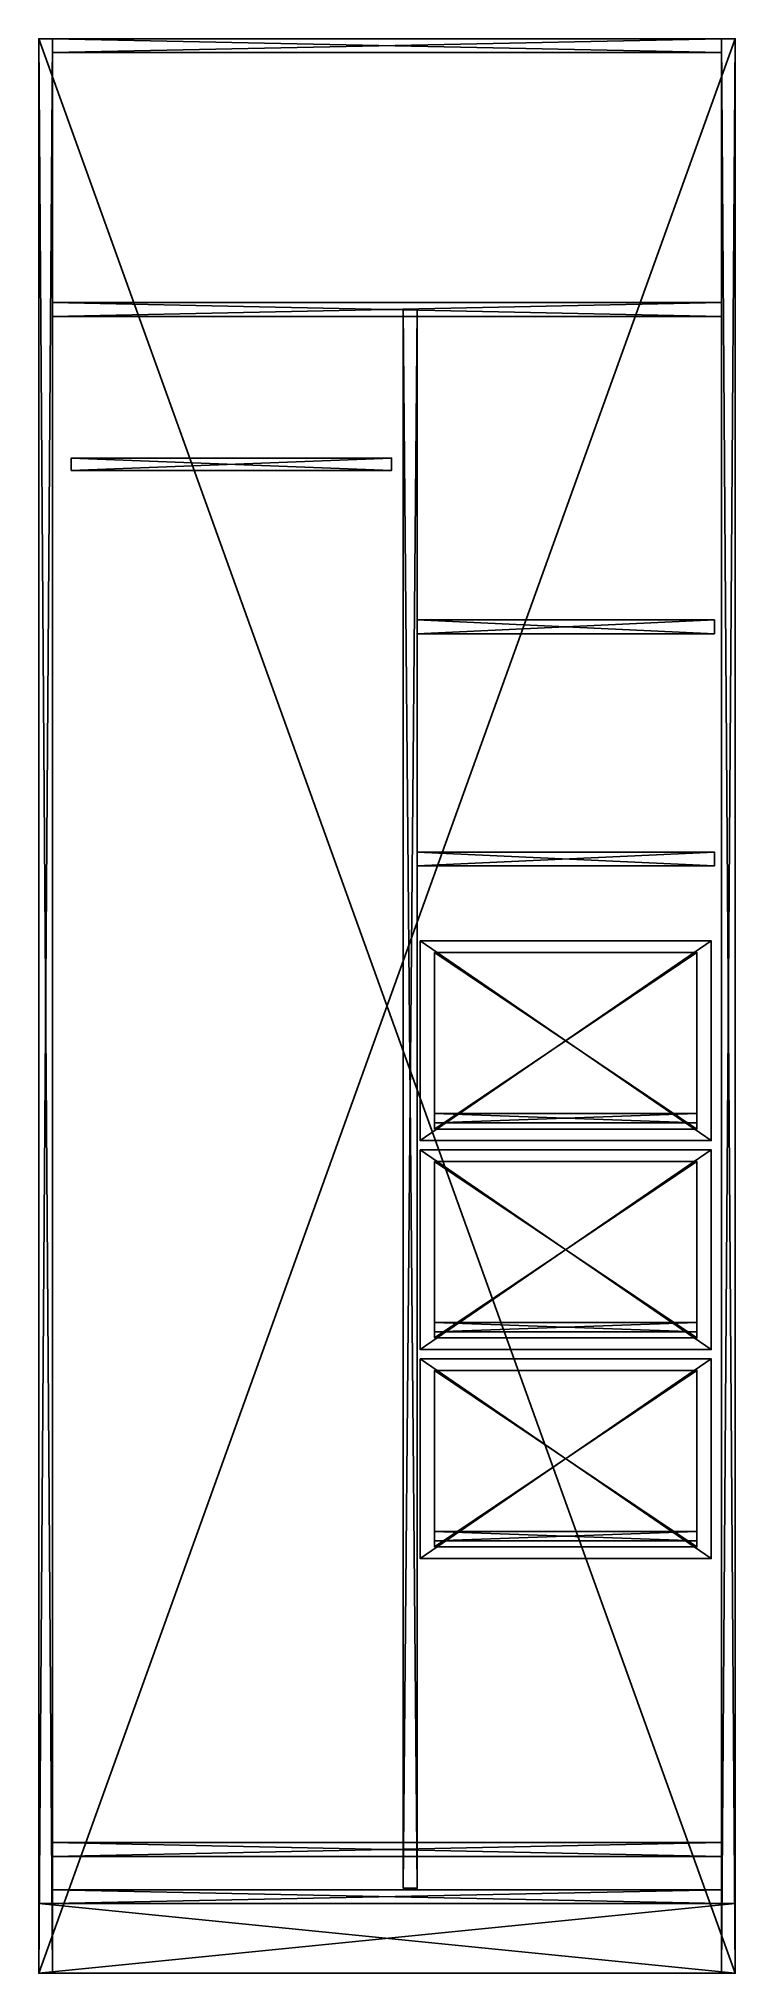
# Model space of a CAD drawing. Header units: millimetres. Extents: x 0 to 900, y 0 to 2500.
import ezdxf

# ---------------------------------------------------------------- set-up
doc = ezdxf.new("R2010")
doc.units = ezdxf.units.MM
for name, color, linetype in [('arka', 7, 'Continuous'), ('askilik', 7, 'Continuous'), ('cekmece', 7, 'Continuous'), ('govde', 7, 'Continuous'), ('raf', 7, 'Continuous')]:
    doc.layers.add(name, color=color, linetype=linetype)

msp = doc.modelspace()

# ---------------------------------------------------------------- linework, layer by layer
at = {"layer": 'arka'}
for points in [[(0, 0, 600), (0, 2500, 600), (0, 0, 592)], [(0, 0, 592), (0, 2500, 600), (0, 2500, 592)], [(0, 2500, 592), (900, 0, 592), (0, 0, 592)], [(0, 0, 600), (900, 2500, 600), (0, 2500, 600)], [(900, 0, 600), (900, 2500, 600), (0, 0, 600)], [(0, 2500, 600), (900, 2500, 600), (0, 2500, 592)], [(900, 2500, 592), (900, 0, 592), (0, 2500, 592)], [(0, 2500, 592), (900, 2500, 600), (900, 2500, 592)], [(900, 2500, 592), (900, 0, 600), (900, 0, 592)], [(900, 2500, 600), (900, 0, 600), (900, 2500, 592)], [(900, 0, 592), (0, 0, 600), (0, 0, 592)], [(900, 0, 600), (0, 0, 600), (900, 0, 592)]]:
    msp.add_3dface(points, dxfattribs=at)
at = {"layer": 'askilik'}
for points in [[(42, 1942, 228), (42, 1958, 228), (42, 1942, 212)], [(42, 1942, 212), (42, 1958, 228), (42, 1958, 212)], [(42, 1958, 212), (456, 1942, 212), (42, 1942, 212)], [(42, 1942, 228), (456, 1958, 228), (42, 1958, 228)], [(456, 1942, 228), (456, 1958, 228), (42, 1942, 228)], [(42, 1958, 228), (456, 1958, 228), (42, 1958, 212)], [(456, 1958, 212), (456, 1942, 212), (42, 1958, 212)], [(42, 1958, 212), (456, 1958, 228), (456, 1958, 212)], [(456, 1958, 212), (456, 1942, 228), (456, 1942, 212)], [(456, 1958, 228), (456, 1942, 228), (456, 1958, 212)], [(456, 1942, 212), (42, 1942, 228), (42, 1942, 212)], [(456, 1942, 228), (42, 1942, 228), (456, 1942, 212)]]:
    msp.add_3dface(points, dxfattribs=at)
at = {"layer": 'cekmece'}
for points in [[(493, 1076, 43), (493, 1334, 43), (493, 1076, 25)], [(493, 1076, 25), (493, 1334, 43), (493, 1334, 25)], [(493, 1334, 25), (869, 1076, 25), (493, 1076, 25)], [(493, 1076, 43), (869, 1334, 43), (493, 1334, 43)], [(869, 1076, 43), (869, 1334, 43), (493, 1076, 43)], [(493, 1334, 43), (869, 1334, 43), (493, 1334, 25)], [(869, 1334, 25), (869, 1076, 25), (493, 1334, 25)], [(493, 1334, 25), (869, 1334, 43), (869, 1334, 25)], [(869, 1334, 25), (869, 1076, 43), (869, 1076, 25)], [(869, 1334, 43), (869, 1076, 43), (869, 1334, 25)], [(869, 1076, 25), (493, 1076, 43), (493, 1076, 25)], [(869, 1076, 43), (493, 1076, 43), (869, 1076, 25)], [(493, 806, 43), (493, 1064, 43), (493, 806, 25)], [(493, 806, 25), (493, 1064, 43), (493, 1064, 25)], [(493, 1064, 25), (869, 806, 25), (493, 806, 25)], [(493, 806, 43), (869, 1064, 43), (493, 1064, 43)], [(869, 806, 43), (869, 1064, 43), (493, 806, 43)], [(493, 1064, 43), (869, 1064, 43), (493, 1064, 25)], [(869, 1064, 25), (869, 806, 25), (493, 1064, 25)], [(493, 1064, 25), (869, 1064, 43), (869, 1064, 25)], [(869, 1064, 25), (869, 806, 43), (869, 806, 25)], [(869, 1064, 43), (869, 806, 43), (869, 1064, 25)], [(869, 806, 25), (493, 806, 43), (493, 806, 25)], [(869, 806, 43), (493, 806, 43), (869, 806, 25)], [(493, 536, 43), (493, 794, 43), (493, 536, 25)], [(493, 536, 25), (493, 794, 43), (493, 794, 25)], [(493, 794, 25), (869, 536, 25), (493, 536, 25)], [(493, 536, 43), (869, 794, 43), (493, 794, 43)], [(869, 536, 43), (869, 794, 43), (493, 536, 43)], [(493, 794, 43), (869, 794, 43), (493, 794, 25)], [(869, 794, 25), (869, 536, 25), (493, 794, 25)], [(493, 794, 25), (869, 794, 43), (869, 794, 25)], [(869, 794, 25), (869, 536, 43), (869, 536, 25)], [(869, 794, 43), (869, 536, 43), (869, 794, 25)], [(869, 536, 25), (493, 536, 43), (493, 536, 25)], [(869, 536, 43), (493, 536, 43), (869, 536, 25)]]:
    msp.add_3dface(points, dxfattribs=at)
at = {"layer": 'govde'}
for points in [[(0, 0, 600), (0, 2500, 600), (0, 0)], [(0, 0), (0, 2500, 600), (0, 2500)], [(0, 2500), (18, 0), (0, 0)], [(0, 0, 600), (18, 2500, 600), (0, 2500, 600)], [(18, 0, 600), (18, 2500, 600), (0, 0, 600)], [(0, 2500, 600), (18, 2500, 600), (0, 2500)], [(18, 2500), (18, 0), (0, 2500)], [(0, 2500), (18, 2500, 600), (18, 2500)], [(18, 2500), (18, 0, 600), (18, 0)], [(18, 2500, 600), (18, 0, 600), (18, 2500)], [(18, 2482, 600), (18, 2500, 600), (18, 2482)], [(18, 2482), (18, 2500, 600), (18, 2500)], [(18, 2500), (882, 2482), (18, 2482)], [(18, 2482, 600), (882, 2500, 600), (18, 2500, 600)], [(882, 2482, 600), (882, 2500, 600), (18, 2482, 600)], [(18, 2500, 600), (882, 2500, 600), (18, 2500)], [(882, 2500), (882, 2482), (18, 2500)], [(18, 2500), (882, 2500, 600), (882, 2500)], [(882, 0, 600), (882, 2500, 600), (882, 0)], [(882, 0), (882, 2500, 600), (882, 2500)], [(882, 2500), (900, 0), (882, 0)], [(882, 0, 600), (900, 2500, 600), (882, 2500, 600)], [(900, 0, 600), (900, 2500, 600), (882, 0, 600)], [(882, 2500, 600), (900, 2500, 600), (882, 2500)], [(900, 2500), (900, 0), (882, 2500)], [(882, 2500), (900, 2500, 600), (900, 2500)], [(882, 2500), (882, 2482, 600), (882, 2482)], [(882, 2500, 600), (882, 2482, 600), (882, 2500)], [(900, 2500), (900, 0, 600), (900, 0)], [(900, 2500, 600), (900, 0, 600), (900, 2500)], [(882, 2482), (18, 2482, 600), (18, 2482)], [(882, 2482, 600), (18, 2482, 600), (882, 2482)], [(471, 110, 600), (471, 2150, 600), (471, 110)], [(471, 110), (471, 2150, 600), (471, 2150)], [(471, 2150), (489, 110), (471, 110)], [(471, 110, 600), (489, 2150, 600), (471, 2150, 600)], [(489, 110, 600), (489, 2150, 600), (471, 110, 600)], [(471, 2150, 600), (489, 2150, 600), (471, 2150)], [(489, 2150), (489, 110), (471, 2150)], [(471, 2150), (489, 2150, 600), (489, 2150)], [(489, 2150), (489, 110, 600), (489, 110)], [(489, 2150, 600), (489, 110, 600), (489, 2150)], [(18, 90, 600), (18, 108, 600), (18, 90)], [(18, 90), (18, 108, 600), (18, 108)], [(18, 108), (882, 90), (18, 90)], [(18, 90, 600), (882, 108, 600), (18, 108, 600)], [(882, 90, 600), (882, 108, 600), (18, 90, 600)], [(18, 108, 600), (882, 108, 600), (18, 108)], [(882, 108), (882, 90), (18, 108)], [(18, 108), (882, 108, 600), (882, 108)], [(489, 110), (471, 110, 600), (471, 110)], [(489, 110, 600), (471, 110, 600), (489, 110)], [(882, 108), (882, 90, 600), (882, 90)], [(882, 108, 600), (882, 90, 600), (882, 108)], [(0, 0, 600), (0, 90, 600), (0, 0)], [(0, 0), (0, 90, 600), (0, 90)], [(0, 90), (900, 0), (0, 0)], [(0, 0, 600), (900, 90, 600), (0, 90, 600)], [(900, 0, 600), (900, 90, 600), (0, 0, 600)], [(0, 90, 600), (900, 90, 600), (0, 90)], [(900, 90), (900, 0), (0, 90)], [(0, 90), (900, 90, 600), (900, 90)], [(882, 90), (18, 90, 600), (18, 90)], [(882, 90, 600), (18, 90, 600), (882, 90)], [(900, 90), (900, 0, 600), (900, 0)], [(900, 90, 600), (900, 0, 600), (900, 90)], [(18, 0), (0, 0, 600), (0, 0)], [(18, 0, 600), (0, 0, 600), (18, 0)], [(900, 0), (0, 0, 600), (0, 0)], [(900, 0, 600), (0, 0, 600), (900, 0)], [(900, 0), (882, 0, 600), (882, 0)], [(900, 0, 600), (882, 0, 600), (900, 0)]]:
    msp.add_3dface(points, dxfattribs=at)
at = {"layer": 'raf'}
for points in [[(18, 2141, 600), (18, 2159, 600), (18, 2141)], [(18, 2141), (18, 2159, 600), (18, 2159)], [(18, 2159), (882, 2141), (18, 2141)], [(18, 2141, 600), (882, 2159, 600), (18, 2159, 600)], [(882, 2141, 600), (882, 2159, 600), (18, 2141, 600)], [(18, 2159, 600), (882, 2159, 600), (18, 2159)], [(882, 2159), (882, 2141), (18, 2159)], [(18, 2159), (882, 2159, 600), (882, 2159)], [(882, 2159), (882, 2141, 600), (882, 2141)], [(882, 2159, 600), (882, 2141, 600), (882, 2159)], [(882, 2141), (18, 2141, 600), (18, 2141)], [(882, 2141, 600), (18, 2141, 600), (882, 2141)], [(489, 1731, 600), (489, 1749, 600), (489, 1731)], [(489, 1731), (489, 1749, 600), (489, 1749)], [(489, 1749), (873, 1731), (489, 1731)], [(489, 1731, 600), (873, 1749, 600), (489, 1749, 600)], [(873, 1731, 600), (873, 1749, 600), (489, 1731, 600)], [(489, 1749, 600), (873, 1749, 600), (489, 1749)], [(873, 1749), (873, 1731), (489, 1749)], [(489, 1749), (873, 1749, 600), (873, 1749)], [(873, 1731), (489, 1731, 600), (489, 1731)], [(873, 1731, 600), (489, 1731, 600), (873, 1731)], [(873, 1749), (873, 1731, 600), (873, 1731)], [(873, 1749, 600), (873, 1731, 600), (873, 1749)], [(489, 1431, 600), (489, 1449, 600), (489, 1431)], [(489, 1431), (489, 1449, 600), (489, 1449)], [(489, 1449), (873, 1431), (489, 1431)], [(489, 1431, 600), (873, 1449, 600), (489, 1449, 600)], [(873, 1431, 600), (873, 1449, 600), (489, 1431, 600)], [(489, 1449, 600), (873, 1449, 600), (489, 1449)], [(873, 1449), (873, 1431), (489, 1449)], [(489, 1449), (873, 1449, 600), (873, 1449)], [(873, 1431), (489, 1431, 600), (489, 1431)], [(873, 1431, 600), (489, 1431, 600), (873, 1431)], [(873, 1449), (873, 1431, 600), (873, 1431)], [(873, 1449, 600), (873, 1431, 600), (873, 1449)], [(511.5, 1091, 356), (511.5, 1319, 356), (511.5, 1091, 344)], [(511.5, 1091, 344), (511.5, 1319, 356), (511.5, 1319, 344)], [(511.5, 1319, 344), (850.5, 1091, 344), (511.5, 1091, 344)], [(511.5, 1091, 356), (850.5, 1319, 356), (511.5, 1319, 356)], [(850.5, 1091, 356), (850.5, 1319, 356), (511.5, 1091, 356)], [(511.5, 1319, 356), (850.5, 1319, 356), (511.5, 1319, 344)], [(850.5, 1319, 344), (850.5, 1091, 344), (511.5, 1319, 344)], [(511.5, 1319, 344), (850.5, 1319, 356), (850.5, 1319, 344)], [(850.5, 1319, 344), (850.5, 1091, 356), (850.5, 1091, 344)], [(850.5, 1319, 356), (850.5, 1091, 356), (850.5, 1319, 344)], [(511.5, 1099, 355), (511.5, 1111, 355), (511.5, 1099, 25)], [(511.5, 1099, 25), (511.5, 1111, 355), (511.5, 1111, 25)], [(511.5, 1111, 25), (850.5, 1099, 25), (511.5, 1099, 25)], [(511.5, 1099, 355), (850.5, 1111, 355), (511.5, 1111, 355)], [(850.5, 1099, 355), (850.5, 1111, 355), (511.5, 1099, 355)], [(511.5, 1111, 355), (850.5, 1111, 355), (511.5, 1111, 25)], [(850.5, 1111, 25), (850.5, 1099, 25), (511.5, 1111, 25)], [(511.5, 1111, 25), (850.5, 1111, 355), (850.5, 1111, 25)], [(850.5, 1111, 25), (850.5, 1099, 355), (850.5, 1099, 25)], [(850.5, 1111, 355), (850.5, 1099, 355), (850.5, 1111, 25)], [(850.5, 1099, 25), (511.5, 1099, 355), (511.5, 1099, 25)], [(850.5, 1099, 355), (511.5, 1099, 355), (850.5, 1099, 25)], [(850.5, 1091, 344), (511.5, 1091, 356), (511.5, 1091, 344)], [(850.5, 1091, 356), (511.5, 1091, 356), (850.5, 1091, 344)], [(511.5, 821, 356), (511.5, 1049, 356), (511.5, 821, 344)], [(511.5, 821, 344), (511.5, 1049, 356), (511.5, 1049, 344)], [(511.5, 1049, 344), (850.5, 821, 344), (511.5, 821, 344)], [(511.5, 821, 356), (850.5, 1049, 356), (511.5, 1049, 356)], [(850.5, 821, 356), (850.5, 1049, 356), (511.5, 821, 356)], [(511.5, 1049, 356), (850.5, 1049, 356), (511.5, 1049, 344)], [(850.5, 1049, 344), (850.5, 821, 344), (511.5, 1049, 344)], [(511.5, 1049, 344), (850.5, 1049, 356), (850.5, 1049, 344)], [(850.5, 1049, 344), (850.5, 821, 356), (850.5, 821, 344)], [(850.5, 1049, 356), (850.5, 821, 356), (850.5, 1049, 344)], [(511.5, 829, 355), (511.5, 841, 355), (511.5, 829, 25)], [(511.5, 829, 25), (511.5, 841, 355), (511.5, 841, 25)], [(511.5, 841, 25), (850.5, 829, 25), (511.5, 829, 25)], [(511.5, 829, 355), (850.5, 841, 355), (511.5, 841, 355)], [(850.5, 829, 355), (850.5, 841, 355), (511.5, 829, 355)], [(511.5, 841, 355), (850.5, 841, 355), (511.5, 841, 25)], [(850.5, 841, 25), (850.5, 829, 25), (511.5, 841, 25)], [(511.5, 841, 25), (850.5, 841, 355), (850.5, 841, 25)], [(850.5, 829, 25), (511.5, 829, 355), (511.5, 829, 25)], [(850.5, 829, 355), (511.5, 829, 355), (850.5, 829, 25)], [(850.5, 841, 25), (850.5, 829, 355), (850.5, 829, 25)], [(850.5, 841, 355), (850.5, 829, 355), (850.5, 841, 25)], [(850.5, 821, 344), (511.5, 821, 356), (511.5, 821, 344)], [(850.5, 821, 356), (511.5, 821, 356), (850.5, 821, 344)], [(511.5, 551, 356), (511.5, 779, 356), (511.5, 551, 344)], [(511.5, 551, 344), (511.5, 779, 356), (511.5, 779, 344)], [(511.5, 779, 344), (850.5, 551, 344), (511.5, 551, 344)], [(511.5, 551, 356), (850.5, 779, 356), (511.5, 779, 356)], [(850.5, 551, 356), (850.5, 779, 356), (511.5, 551, 356)], [(511.5, 779, 356), (850.5, 779, 356), (511.5, 779, 344)], [(850.5, 779, 344), (850.5, 551, 344), (511.5, 779, 344)], [(511.5, 779, 344), (850.5, 779, 356), (850.5, 779, 344)], [(850.5, 779, 344), (850.5, 551, 356), (850.5, 551, 344)], [(850.5, 779, 356), (850.5, 551, 356), (850.5, 779, 344)], [(511.5, 559, 355), (511.5, 571, 355), (511.5, 559, 25)], [(511.5, 559, 25), (511.5, 571, 355), (511.5, 571, 25)], [(511.5, 571, 25), (850.5, 559, 25), (511.5, 559, 25)], [(511.5, 559, 355), (850.5, 571, 355), (511.5, 571, 355)], [(850.5, 559, 355), (850.5, 571, 355), (511.5, 559, 355)], [(511.5, 571, 355), (850.5, 571, 355), (511.5, 571, 25)], [(850.5, 571, 25), (850.5, 559, 25), (511.5, 571, 25)], [(511.5, 571, 25), (850.5, 571, 355), (850.5, 571, 25)], [(850.5, 559, 25), (511.5, 559, 355), (511.5, 559, 25)], [(850.5, 559, 355), (511.5, 559, 355), (850.5, 559, 25)], [(850.5, 551, 344), (511.5, 551, 356), (511.5, 551, 344)], [(850.5, 551, 356), (511.5, 551, 356), (850.5, 551, 344)], [(850.5, 571, 25), (850.5, 559, 355), (850.5, 559, 25)], [(850.5, 571, 355), (850.5, 559, 355), (850.5, 571, 25)], [(18, 151, 600), (18, 169, 600), (18, 151)], [(18, 151), (18, 169, 600), (18, 169)], [(18, 169), (882, 151), (18, 151)], [(18, 151, 600), (882, 169, 600), (18, 169, 600)], [(882, 151, 600), (882, 169, 600), (18, 151, 600)], [(18, 169, 600), (882, 169, 600), (18, 169)], [(882, 169), (882, 151), (18, 169)], [(18, 169), (882, 169, 600), (882, 169)], [(882, 151), (18, 151, 600), (18, 151)], [(882, 151, 600), (18, 151, 600), (882, 151)], [(882, 169), (882, 151, 600), (882, 151)], [(882, 169, 600), (882, 151, 600), (882, 169)]]:
    msp.add_3dface(points, dxfattribs=at)

doc.saveas('drawing.dxf')
